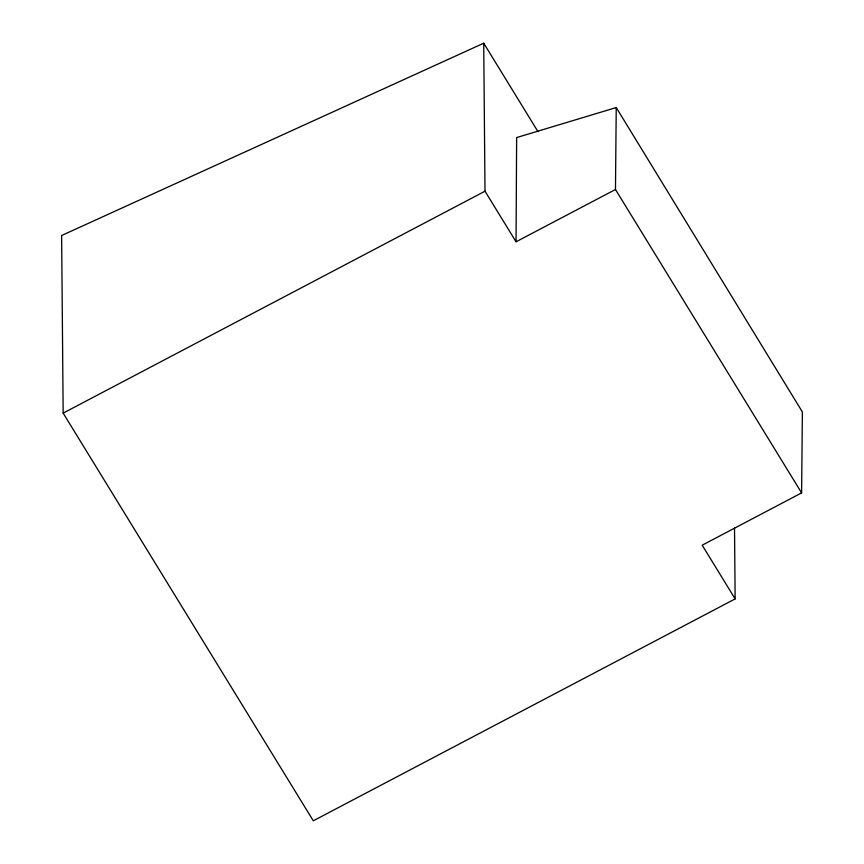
<?xml version="1.0" encoding="UTF-8"?>
<svg xmlns="http://www.w3.org/2000/svg" width="864" height="864" viewBox="0 0 864 864"><rect width="100%" height="100%" fill="white"/><g stroke="black" fill="none" stroke-linecap="round" stroke-linejoin="round"><path stroke-width="1.3" d="M616.237 107.557L615.47 189.497L516.046 241.79L516.629 137.57L616.237 107.557L802.375 411.944L801.608 492.89L702.194 545.195L735.134 598.892L313.297 820.8L63.169 413.122L61.625 235.516L483.721 43.2L538.024 131.717M63.169 413.122L485.006 191.203L483.721 43.2M615.47 189.497L801.608 492.89M485.006 191.203L516.046 241.79M734.519 528.098L735.134 598.892"/></g></svg>
